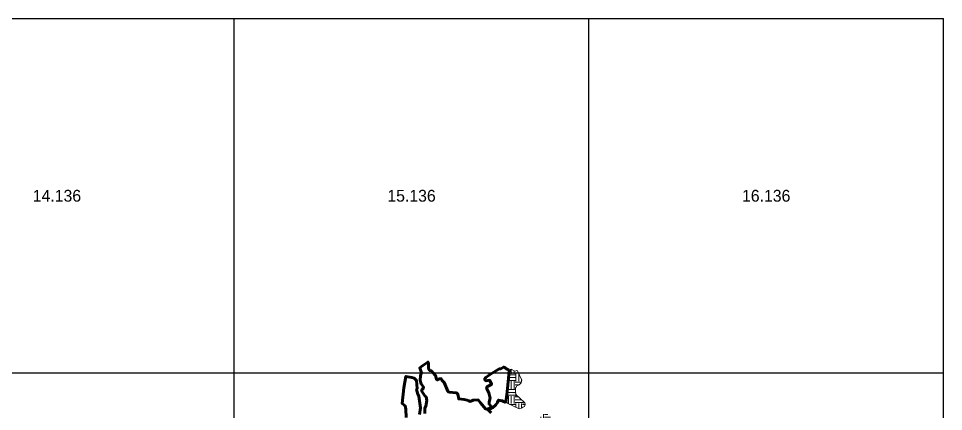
# Model space of a CAD drawing. Header units: inches. Extents: x 110400 to 131000, y 1079400 to 1096600.
# Drawn here: x 128250 to 129621, y 1090671 to 1091254 of the extents above; entities that cross this region are included whole.
import ezdxf
from ezdxf.enums import TextEntityAlignment as Align

# ---------------------------------------------------------------- set-up
doc = ezdxf.new("R2010")
doc.units = ezdxf.units.IN
doc.header["$MEASUREMENT"] = 0
for name, color, linetype in [('110100', 7, 'Continuous'), ('hatch hp1', 7, 'Continuous'), ('No Patok BBTU', 7, 'Continuous'), ('TEXT', 7, 'Continuous')]:
    doc.layers.add(name, color=color, linetype=linetype)
doc.styles.add('Times New Roman', font='times.ttf')

# ---------------------------------------------------------------- blocks, each defined once
blk = doc.blocks.new('dawwfaa')
at = {"layer": 'hatch hp1', "lineweight": 13}
h = blk.add_hatch(dxfattribs=at)
h.set_pattern_fill('EARTH', color=5, scale=43.794529, style=0)
h.set_pattern_definition([(0, (118409.543, 995080.916), (10.9486322, 10.9486322), [10.9486322, -10.9486322]), (0, (118409.543, 995085.021), (10.9486322, 10.9486322), [10.9486322, -10.9486322]), (0, (118409.543, 995089.127), (10.9486322, 10.9486322), [10.9486322, -10.9486322]), (90, (118410.912, 995090.496), (-10.9486322, 10.9486322), [10.9486322, -10.9486322]), (90, (118415.017, 995090.496), (-10.9486322, 10.9486322), [10.9486322, -10.9486322]), (90, (118419.123, 995090.496), (-10.9486322, 10.9486322), [10.9486322, -10.9486322])])
h.paths.add_polyline_path([(129021.1, 1090637.4), (129023.4, 1090639.9), (129025.6, 1090640.5), (129029, 1090640.5), (129035.3, 1090643.3), (129039.2, 1090642.4), (129042, 1090640.5), (129047.8, 1090644.2), (129041.7, 1090654.5), (129038.3, 1090663.7), (129034.1, 1090667.2), (129031.3, 1090666.8), (129027.8, 1090666.9), (129025.5, 1090664.1), (129020.7, 1090660.3), (129019.3, 1090656.1), (129016.9, 1090652.7), (129013.5, 1090650.6), (129004.1, 1090644.2), (128999.7, 1090638.2), (128995.5, 1090636.1), (128992.7, 1090640.7), (128991.1, 1090645.5), (128986, 1090653.1), (128984.6, 1090657.9), (128982.5, 1090661.6), (128978.1, 1090658.4), (128976.4, 1090652.8), (128977.9, 1090647), (128980, 1090638.5), (128981.3, 1090630.5), (128982.6, 1090621.9), (128980, 1090614.7), (128976.9, 1090606.5), (128973.8, 1090598.3), (128971.4, 1090587.2), (128978.9, 1090582.7), (128983.5, 1090580), (128985.9, 1090583.3), (128994.3, 1090590.6), (128999, 1090595.7), (129000.8, 1090609), (129003.4, 1090613.4), (129010.3, 1090618.7), (129013.1, 1090621.7), (129015.1, 1090627.1), (129020.2, 1090632.1)])
h.paths.add_polyline_path([(128988.4, 1090695.5), (128986.8, 1090698.5), (128986.5, 1090703.2), (128986.8, 1090705.9), (128988.8, 1090709.1), (128992.2, 1090710.4), (128995.1, 1090713.6), (128996.3, 1090717.3), (128989.4, 1090731.4), (128988.5, 1090731.8), (128985.4, 1090730.8), (128980.2, 1090733.7), (128977.1, 1090732.6), (128976.4, 1090719.9), (128973.6, 1090695.6), (128972.2, 1090684.3), (128991.9, 1090674.9), (128995.5, 1090675.8), (128999.8, 1090678.7), (129000.9, 1090681.4), (129000.6, 1090684.1), (128993.1, 1090690.7)])
at = {"layer": '110100', "color": 5}
for p, q in [((128044.3, 1091253.7), (129620.9, 1091253.7)), ((128569.9, 1089677.1), (128569.9, 1091253.7)), ((129095.4, 1089677.1), (129095.4, 1091253.7)), ((129620.9, 1089677.1), (129620.9, 1091253.7)), ((128044.3, 1090728.2), (129620.9, 1090728.2))]:
    blk.add_line(p, q, dxfattribs=at)
at = {"layer": '110100', "color": 5, "lineweight": 60}
for points in [[(128824.6, 1090662.1), (128824.2, 1090674.6), (128823, 1090679.6), (128818.9, 1090682.7), (128821.3, 1090706.1), (128824.3, 1090723), (128832.9, 1090721.5), (128836.5, 1090720.3), (128839.8, 1090717.2), (128841, 1090705.1), (128840.2, 1090703.8), (128840.7, 1090701.6), (128841.7, 1090697), (128843.2, 1090693.6), (128846.1, 1090676.7), (128844.4, 1090666.5)], [(128852.4, 1090668), (128852.5, 1090671.6), (128852.1, 1090675.8), (128853.9, 1090679), (128855.1, 1090687.3), (128854.1, 1090692.8), (128852.2, 1090694.4), (128847.5, 1090701.8), (128848.2, 1090703.8), (128850.2, 1090705.6), (128849.7, 1090708), (128847.1, 1090712), (128845.5, 1090717), (128845.8, 1090724.5), (128847.2, 1090728.6), (128844.7, 1090735.6), (128849.5, 1090739.1), (128857, 1090744.4), (128857.8, 1090742.3), (128857.9, 1090736.3), (128858.2, 1090733.5), (128859.4, 1090732), (128862.2, 1090731.3), (128864.2, 1090728.9), (128867.9, 1090724.6), (128869.6, 1090718.8), (128870.3, 1090718.2), (128871.6, 1090718.2), (128873, 1090719.2), (128874.4, 1090719.7), (128876.6, 1090719.5), (128877.9, 1090716.8), (128880.9, 1090714.1), (128886.5, 1090701), (128887.9, 1090699.9), (128899.3, 1090698.7), (128901.2, 1090697), (128902.6, 1090689.7), (128910.8, 1090688.9), (128915.1, 1090687.9), (128917.5, 1090687.1), (128918.3, 1090686.2), (128919.5, 1090686.1), (128923.8, 1090688.1), (128931.5, 1090688.2), (128934.7, 1090683.8), (128942.3, 1090674.9), (128943.7, 1090674.6), (128945.6, 1090675), (128949.5, 1090676.3), (128951.5, 1090677.1), (128947.6, 1090682.4), (128947.5, 1090685.2), (128948.9, 1090690.9), (128947, 1090698.8), (128944.3, 1090704.6), (128943.9, 1090706.5), (128945, 1090708), (128948.1, 1090709.8), (128950.9, 1090711), (128951.2, 1090711.7), (128948.7, 1090717), (128948.1, 1090717.4), (128945.9, 1090717), (128943.2, 1090716.6), (128942, 1090717.2), (128941, 1090718.3), (128941.1, 1090719.9), (128942.5, 1090721.5), (128947.9, 1090725.5), (128958.3, 1090731.9), (128962.6, 1090734.2), (128964.8, 1090734.4), (128968.9, 1090736.9), (128971.1, 1090736.1), (128974, 1090734), (128977, 1090732.6), (128977.1, 1090732.6)], [(128977.1, 1090732.6), (128976.4, 1090719.9), (128973.6, 1090695.6), (128972.2, 1090684.3)], [(128972.2, 1090684.3), (128966.8, 1090686.8), (128961.7, 1090688), (128960, 1090684.2), (128957.6, 1090680.9), (128952.5, 1090676.7), (128950.2, 1090675.5), (128945.5, 1090674.1), (128950.6, 1090669.2)]]:
    blk.add_lwpolyline(points, dxfattribs=at)
at = {"layer": '110100', "color": 5, "lineweight": 13}
blk.add_lwpolyline([(128977.1, 1090732.6), (128980.2, 1090733.7), (128984.7, 1090731.2), (128986, 1090731), (128988.5, 1090731.8), (128989.4, 1090731.4), (128996.3, 1090717.3), (128995.1, 1090713.6), (128992.2, 1090710.4), (128988.8, 1090709.1), (128986.8, 1090705.9), (128986.5, 1090703.2), (128986.8, 1090698.5), (128988.4, 1090695.5), (128993.1, 1090690.7), (129000.6, 1090684.1), (129000.9, 1090681.4), (128999.8, 1090678.7), (128995.5, 1090675.8), (128991.9, 1090674.9), (128972.2, 1090684.3)], dxfattribs=at)
blk.add_lwpolyline([(128977.1, 1090732.6), (128980.2, 1090733.7), (128984.7, 1090731.2), (128986, 1090731), (128988.5, 1090731.8), (128989.4, 1090731.4), (128996.3, 1090717.3), (128995.1, 1090713.6), (128992.2, 1090710.4), (128988.8, 1090709.1), (128986.8, 1090705.9), (128986.5, 1090703.2), (128986.8, 1090698.5), (128988.4, 1090695.5), (128993.1, 1090690.7), (129000.6, 1090684.1), (129000.9, 1090681.4), (128999.8, 1090678.7), (128995.5, 1090675.8), (128991.9, 1090674.9), (128972.2, 1090684.3)], dxfattribs=at)
at = {"layer": '110100', "color": 5}
for s, p in [('14.136', (128307.1, 1090990.9)), ('15.136', (128832.6, 1090990.9)), ('16.136', (129358.2, 1090990.9))]:
    blk.add_text(s, height=17.52, dxfattribs=at).set_placement(p, align=Align.MIDDLE_CENTER)
at = {"layer": 'No Patok BBTU', "color": 5, "lineweight": 13, "style": 'Times New Roman'}
blk.add_text('DJNAK24A', height=1.75, dxfattribs=at).set_placement((128975.6, 1090697.9))

msp = doc.modelspace()

# ---------------------------------------------------------------- block references
at = {"layer": 'TEXT'}
msp.add_blockref('dawwfaa', (0, 0), dxfattribs=at)

doc.saveas('drawing.dxf')
